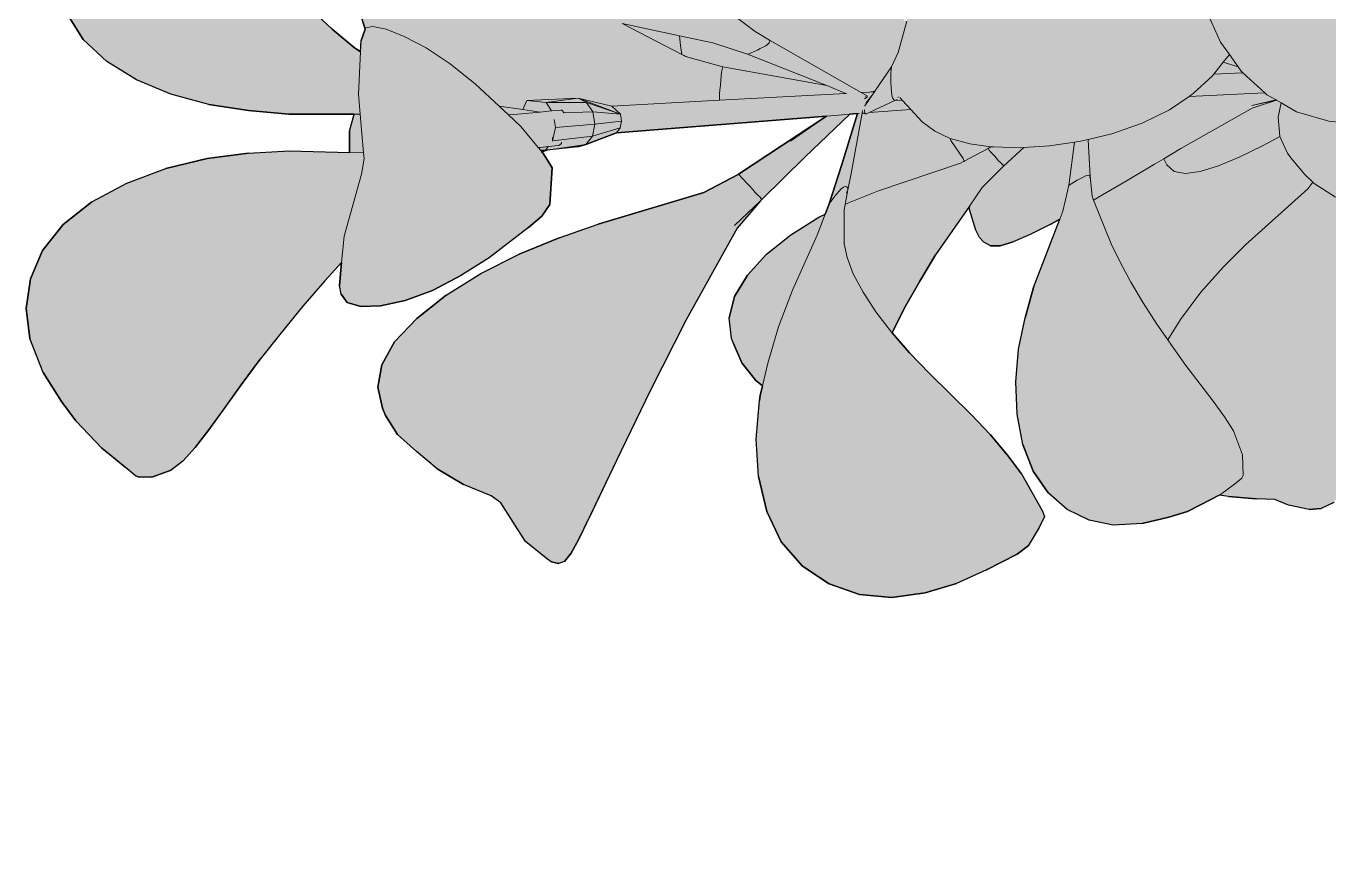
# Model space of a CAD drawing. Header units: millimetres. Extents: x 488786 to 747986, y 25193 to 95000.
# Drawn here: x 583221 to 583399.9, y 80604 to 80719.2 of the extents above; entities that cross this region are included whole.
import ezdxf

# ---------------------------------------------------------------- set-up
doc = ezdxf.new("R2010")
doc.units = ezdxf.units.MM
doc.layers.add('25. 255', color=255, linetype='Continuous')
doc.layers.add('6. FUR1', color=181, linetype='Continuous')
doc.layers.add('7. FUR2', color=241, linetype='Continuous', lineweight=5)

# ---------------------------------------------------------------- blocks, each defined once
blk = doc.blocks.new('YUHIHA_Accessory_Plant_LeafBranch_A_Plan', base_point=(63907.7, -72136.76))
at = {"layer": '25. 255'}
h = blk.add_hatch(color=256, dxfattribs=at)
h.dxf.hatch_style = 1
h.paths.add_polyline_path([(63725.71, -72048.84), (63726.68, -72043.89), (63728.52, -72040.27), (63731.35, -72037.25), (63735.1, -72034.92), (63739.67, -72033.4), (63744.98, -72032.79), (63750.76, -72033.01), (63756.74, -72033.95), (63759.19, -72034.6), (63760.84, -72031.55), (63763.59, -72028.29), (63766.83, -72025.95), (63770.4, -72024.46), (63774.14, -72023.81), (63777.12, -72023.92), (63776.72, -72023.42), (63775.13, -72020.96), (63774.18, -72018.8), (63773.9, -72016.91), (63773.92, -72016.81), (63770.04, -72012.88), (63766.44, -72008.68), (63763.47, -72004.53), (63761.3, -72000.54), (63760.1, -71996.86), (63759.86, -71993.48), (63760.56, -71990.41), (63761.28, -71989.22), (63761.39, -71985.76), (63762.35, -71981.95), (63765.44, -71975.32), (63767.67, -71972.08), (63768.41, -71971.23), (63769.27, -71970.6), (63773.95, -71967.91), (63774.87, -71967.47), (63778.79, -71967.04), (63782.89, -71966.9), (63786.39, -71967.4), (63789.98, -71968.66), (63793.34, -71970.93), (63796.38, -71974.07), (63799.03, -71977.93), (63801.21, -71982.36), (63801.87, -71975.37), (63802.08, -71975.39), (63802.19, -71975.4), (63805.61, -71975.71), (63805.71, -71975.72), (63805.92, -71975.74), (63805.17, -71984.37), (63804.77, -71991.4), (63805.04, -71995.86), (63808.67, -72008.09), (63809.3, -72009.97), (63809.51, -72009.48), (63811.44, -72005.87), (63813.95, -72002.64), (63816.97, -71999.94), (63817.76, -71999.47), (63818.93, -71994.16), (63820.45, -71989.27), (63822.31, -71985.1), (63824.51, -71981.85), (63827.03, -71979.52), (63829.87, -71978.13), (63833.02, -71977.66), (63834.18, -71977.64), (63837.5, -71978.02), (63841.55, -71979.2), (63846.91, -71981.79), (63851.14, -71984.34), (63853.8, -71985.19), (63857.33, -71986.53), (63858.76, -71987.23), (63861, -71989), (63861.58, -71989.85), (63862.71, -71991.67), (63862.82, -71994.03), (63861.95, -71996.87), (63860.19, -72000.16), (63857.59, -72003.87), (63854.21, -72007.94), (63850.39, -72012.06), (63852.45, -72015.22), (63852.98, -72016.38), (63853.39, -72017.64), (63853.37, -72018.16), (63853.59, -72018.31), (63858.07, -72022.38), (63860.48, -72025.19), (63861.5, -72026.2), (63862.52, -72027.59), (63862.79, -72029.24), (63862.57, -72029.85), (63863.98, -72031.46), (63864.29, -72030.93), (63864.08, -72031.58), (63864.19, -72031.71), (63864.26, -72031.51), (63864.24, -72031.77), (63864.28, -72031.8), (63867.02, -72035.69), (63870.98, -72043.66), (63871.37, -72044.87), (63871.47, -72045.39), (63871.42, -72047.69), (63871.16, -72051.22), (63870.45, -72052.57), (63869.07, -72053.72), (63865.6, -72056.5), (63862.96, -72057.88), (63865.53, -72059.61), (63870.12, -72063.38), (63874.31, -72067.59), (63878.06, -72072.19), (63881.34, -72077.13), (63884.13, -72082.37), (63886.16, -72087.29), (63888.32, -72086.45), (63891.72, -72085.55), (63895.22, -72085.17), (63895.54, -72085.18), (63895.89, -72084.81), (63898.24, -72083.06), (63900.63, -72081.95), (63903.07, -72081.53), (63906.36, -72081.99), (63908.11, -72082.5), (63909.15, -72083), (63912.49, -72084.84), (63915.3, -72087.33), (63916.1, -72088), (63918.32, -72078.27), (63922.25, -72058.66), (63923, -72055.37), (63923.72, -72052.63), (63924.45, -72050.48), (63925.27, -72048.92), (63926.21, -72047.98), (63928.1, -72047.54), (63929.74, -72047.76), (63932.4, -72048.93), (63934.04, -72050.06), (63936.54, -72050.7), (63940.18, -72051.81), (63941.38, -72052.24), (63942.63, -72051.9), (63946.13, -72051.01), (63948.77, -72050.78), (63952.53, -72050.67), (63956.47, -72051.3), (63959.56, -72052.65), (63962.21, -72054.73), (63964.29, -72057.49), (63965.68, -72060.85), (63966.28, -72064.73), (63966.16, -72068.96), (63965.41, -72073.33), (63964.1, -72077.63), (63962.32, -72081.69), (63960.3, -72085.51), (63954.82, -72093.93), (63956.19, -72093.52), (63959.26, -72092.71), (63961.72, -72092.21), (63963.59, -72092.06), (63964.9, -72092.32), (63965.68, -72093.03), (63966.13, -72093.77), (63966.4, -72094.84), (63966.68, -72097.84), (63966.59, -72098.26), (63972.52, -72092.69), (63975.41, -72089.65), (63978.29, -72086.39), (63980.6, -72083.48), (63978.84, -72080.28), (63976.76, -72076.93), (63972.37, -72070.23), (63970.36, -72066.95), (63968.66, -72063.75), (63967.31, -72060.82), (63965.61, -72055.3), (63965.44, -72054.42), (63966.48, -72053.11), (63968.5, -72050.98), (63970.2, -72050.17), (63974.89, -72048.91), (63979.17, -72047.99), (63983.66, -72047.62), (63988.26, -72047.94), (63992.54, -72049.31), (63996.3, -72051.61), (63999.35, -72054.75), (64001.51, -72058.62), (64002.58, -72063.13), (64002.68, -72068.05), (64001.91, -72073.15), (64000.37, -72078.21), (64000.11, -72078.86), (63999.53, -72080.09), (64000.28, -72081.02), (64001.66, -72083.79), (64002.22, -72086.64), (64002.34, -72087.36), (64002.03, -72090.18), (64000.73, -72092.9), (63998.37, -72095.41), (63995.18, -72097.65), (63991.36, -72099.58), (63987.13, -72101.12), (63986.16, -72101.36), (63985.42, -72102.49), (63982.5, -72107.54), (63978.94, -72113.92), (63979.99, -72114.06), (63987.26, -72109.6), (63994.26, -72105.13), (63994.46, -72105.01), (63998.39, -72102), (64007.85, -72091.17), (64014.75, -72082.67), (64021.3, -72074.28), (64028.53, -72064.9), (64030.02, -72063.18), (64031.16, -72062.25), (64032.01, -72062.15), (64032.98, -72062.58), (64033.54, -72063.21), (64035.84, -72066.07), (64038.04, -72071.95), (64039.13, -72073.18), (64042.49, -72075.47), (64045.57, -72078.32), (64047.87, -72081.27), (64049.93, -72084.09), (64050.96, -72087), (64051.19, -72088.06), (64051.18, -72091.02), (64050.01, -72093.89), (64047.63, -72096.62), (64043.99, -72099.14), (64039.38, -72101.39), (64034.09, -72103.3), (64028.38, -72104.81), (64022.56, -72105.85), (64016.92, -72106.53), (64001.82, -72107.77), (63996.68, -72109.19), (63996.63, -72109.2), (63983.18, -72114.48), (64011.83, -72118.29), (64016.26, -72117.6), (64017.48, -72117.52), (64021.65, -72117.97), (64022.43, -72117.89), (64022.31, -72117.72), (64021.86, -72116.58), (64021.48, -72115.44), (64022.85, -72110.57), (64024.23, -72109.24), (64026.35, -72108.09), (64032.53, -72105.18), (64036.74, -72103.64), (64041.05, -72102.43), (64045.03, -72101.86), (64048.47, -72101.85), (64051.16, -72102.34), (64052.88, -72103.27), (64053.42, -72104.58), (64053.4, -72105.79), (64052.46, -72108.79), (64055.24, -72106.84), (64058.93, -72104.05), (64062.61, -72101.12), (64066.16, -72098.15), (64069.47, -72095.26), (64075.09, -72090.16), (64077.43, -72088.17), (64079.5, -72086.7), (64081.33, -72085.85), (64084.1, -72085.45), (64085.81, -72085.8), (64086.29, -72086.09), (64087.4, -72087.58), (64089.98, -72090.79), (64092.7, -72095.21), (64094.07, -72098.2), (64095.7, -72102.64), (64096.48, -72107.58), (64096.13, -72111.71), (64094.7, -72115.58), (64092.23, -72119.05), (64088.72, -72121.95), (64084.22, -72124.15), (64079, -72125.65), (64073.34, -72126.48), (64067.51, -72126.64), (64061.78, -72126.16), (64056.26, -72125.29), (64048.24, -72123.34), (64047.63, -72126.21), (64046.51, -72128.36), (64055.28, -72130.25), (64060.56, -72131.89), (64065.73, -72133.83), (64070.51, -72136.31), (64074.72, -72139.24), (64078.17, -72142.55), (64080.69, -72146.17), (64082.09, -72150.01), (64082.42, -72153.99), (64081.74, -72158.01), (64079.87, -72162.56), (64077.43, -72166.35), (64074.24, -72170.04), (64072.2, -72172.12), (64067.52, -72176.04), (64066.39, -72176.62), (64065.8, -72176.88), (64064.08, -72177.78), (64063.12, -72178.25), (64062.59, -72178.17), (64062.21, -72177.55), (64061.86, -72176.06), (64061.02, -72172), (64060.34, -72168.87), (64059.39, -72165.17), (64058.14, -72161.06), (64056.51, -72156.72), (64054.44, -72152.35), (64052.07, -72148.07), (64049.55, -72144.04), (64046.99, -72140.4), (64044.55, -72137.3), (64043.86, -72136.52), (64043.45, -72138.05), (64042.59, -72139.43), (64043.33, -72147.9), (64042.37, -72153.07), (64041.69, -72154.04), (64041.02, -72154.95), (64039.56, -72154.99), (64037.25, -72154.16), (64034.01, -72152.44), (64030.5, -72150.25), (64032.31, -72154.2), (64032.98, -72158.19), (64032.58, -72162.1), (64031.18, -72165.86), (64028.54, -72170.03), (64025.45, -72173.26), (64021.65, -72176.33), (64013.95, -72180.96), (64011.37, -72181.9), (64010.59, -72182.3), (64009.41, -72182.69), (64008.89, -72182.76), (64008.7, -72182.33), (64008.91, -72180.22), (64008.97, -72178.23), (64008.95, -72175.38), (64008.76, -72171.82), (64008.29, -72167.71), (64007.47, -72163.18), (64006.18, -72158.4), (64004.55, -72153.54), (64002.69, -72148.81), (64000.71, -72144.38), (63998.73, -72140.45), (63997.04, -72137.42), (63995.07, -72140.15), (63994.89, -72140.94), (63995.03, -72147.52), (63994.03, -72150.94), (63993.73, -72151.37), (63993.18, -72151.87), (63992.48, -72151.45), (63991.56, -72150.56), (63989.47, -72147.7), (63989.31, -72147.18), (63989.33, -72146.77), (63989.82, -72145.2), (63988.78, -72143.9), (63986.06, -72140.82), (63982.97, -72137.55), (63979.67, -72134.22), (63976.35, -72130.99), (63973.17, -72127.98), (63969.65, -72124.89), (63969.38, -72125.4), (63967.24, -72129.04), (63965.35, -72131.86), (63963.9, -72133.52), (63965.05, -72134.77), (63965.72, -72135.58), (63966.32, -72135.39), (63969.21, -72135.01), (63971.69, -72135.37), (63973.74, -72136.55), (63974.57, -72137.22), (63975.7, -72138.23), (63976.58, -72139.42), (63978.24, -72142.35), (63978.66, -72143.16), (63979.78, -72146.64), (63981.22, -72149.81), (63983.03, -72154.59), (63983.73, -72157.44), (63984.33, -72161.94), (63983.93, -72166.8), (63982.56, -72170.31), (63980.13, -72173.35), (63976.71, -72175.82), (63972.36, -72177.64), (63972.46, -72177.63), (63976.28, -72177.17), (63979.87, -72177.3), (63983.33, -72177.96), (63985.4, -72178.66), (63985.97, -72178.89), (63988.85, -72179.93), (63989.6, -72180.5), (63990.11, -72181.04), (63992.26, -72185.89), (63992.62, -72187.22), (63992.72, -72192.88), (63992.47, -72197.87), (63991.67, -72202.56), (63990.1, -72207.2), (63987.54, -72211.28), (63984.14, -72214.66), (63980.04, -72217.21), (63975.38, -72218.81), (63970.33, -72219.32), (63965.09, -72218.86), (63963.93, -72218.57), (63963.3, -72221.09), (63961.85, -72224.99), (63959.66, -72228.59), (63957.9, -72231.38), (63956.54, -72232.45), (63957.84, -72236), (63958.73, -72240.67), (63958.64, -72245.15), (63957.61, -72249.34), (63955.68, -72253.17), (63952.88, -72256.55), (63949.26, -72259.4), (63948.59, -72259.88), (63945.33, -72261.92), (63941.83, -72263.65), (63937.21, -72265.36), (63936, -72265.74), (63934.7, -72265.86), (63930.83, -72265.95), (63930.8, -72265.95), (63929.76, -72265.99), (63929.18, -72265.95), (63928.51, -72265.65), (63925.14, -72262.69), (63923.84, -72260.56), (63922.75, -72257.7), (63922.08, -72254.04), (63921.74, -72249.76), (63921.68, -72245.01), (63921.69, -72244.41), (63921.64, -72244.45), (63920.76, -72244.97), (63917, -72246.9), (63912.32, -72248.39), (63905.14, -72249.61), (63903.89, -72249.79), (63900.3, -72249.7), (63898.18, -72249.81), (63895.47, -72249.59), (63894.42, -72249.06), (63893.2, -72248.41), (63892.07, -72247.21), (63891.24, -72245.27), (63890.93, -72242.42), (63891.07, -72238.75), (63891.55, -72234.39), (63892.3, -72229.45), (63893.23, -72224.05), (63894.29, -72218.42), (63895.45, -72212.79), (63896.66, -72207.4), (63897.89, -72202.52), (63898.38, -72200.7), (63897.56, -72198.34), (63895.51, -72189.07), (63895.01, -72183.78), (63895.1, -72182.44), (63895.21, -72181.08), (63898.38, -72176.5), (63900.14, -72175.63), (63900.53, -72175.57), (63900.53, -72175.54), (63897.88, -72167.85), (63889.81, -72169.3), (63887.46, -72169.8), (63887.13, -72169.9), (63891.46, -72187.04), (63892.36, -72191.79), (63892.89, -72196.47), (63893.01, -72200.92), (63892.69, -72204.97), (63891.88, -72208.45), (63890.55, -72211.2), (63888.71, -72213.24), (63886.41, -72214.58), (63882.84, -72215.52), (63879.79, -72215.56), (63876.11, -72215.16), (63873.19, -72214.42), (63867.58, -72212.69), (63867.41, -72212.69), (63867.27, -72212.69), (63864.98, -72213.03), (63862.14, -72212.79), (63860.72, -72212.32), (63860.13, -72211.79), (63859.55, -72211.06), (63859.62, -72209.7), (63860.26, -72207.71), (63861.4, -72205.1), (63862.97, -72201.91), (63864.89, -72198.14), (63867.07, -72193.99), (63867.28, -72193.61), (63863.27, -72193.49), (63859.21, -72193.04), (63857.17, -72193.22), (63854.45, -72193.29), (63854.12, -72193.26), (63853.87, -72193.65), (63851.5, -72195.75), (63851.08, -72195.99), (63848.33, -72197.46), (63846.02, -72198), (63844.44, -72200.6), (63842.16, -72202.89), (63839.35, -72204.61), (63837.44, -72205.24), (63843.06, -72209.29), (63844.56, -72210.42), (63845.44, -72211.21), (63845.67, -72211.71), (63845.11, -72212.46), (63844.78, -72212.65), (63841.44, -72214.37), (63839.88, -72214.84), (63834.87, -72215.7), (63833.6, -72216.25), (63833, -72222.09), (63831.95, -72226.14), (63830.3, -72230.11), (63827.93, -72233.54), (63825.01, -72236.28), (63821.7, -72238.21), (63818.18, -72239.21), (63814.6, -72239.14), (63812.02, -72238.4), (63809.41, -72238.87), (63806.29, -72238.68), (63804.02, -72237.95), (63805.73, -72240.16), (63812.43, -72248.34), (63818.77, -72255.81), (63825.12, -72263.21), (63825.95, -72264.36), (63826.06, -72264.96), (63825.29, -72265.73), (63820.81, -72267.34), (63818.81, -72267.67), (63812.58, -72267.89), (63811.57, -72268.13), (63809.97, -72269.01), (63805.49, -72272.72), (63802.38, -72274.47), (63799.9, -72275.27), (63797.43, -72276.12), (63794.16, -72275.99), (63793.76, -72276.78), (63792.27, -72278.19), (63789.42, -72279.54), (63787.02, -72279.97), (63783.04, -72279.99), (63783.47, -72281.89), (63784.25, -72286.17), (63784.75, -72290.17), (63784.89, -72293.77), (63784.62, -72296.92), (63783.91, -72299.59), (63782.7, -72301.76), (63780.95, -72303.39), (63778.81, -72304.8), (63776.78, -72305.68), (63774.33, -72306.27), (63773.51, -72306.44), (63771.32, -72306.44), (63766.92, -72306.62), (63762.95, -72306.45), (63759.35, -72305.74), (63756.9, -72304.96), (63756.14, -72304.58), (63753.26, -72303.03), (63751.05, -72300.7), (63749.53, -72297.69), (63748.74, -72294.09), (63748.73, -72289.98), (63749.53, -72285.46), (63751, -72280.73), (63753.05, -72276), (63755.52, -72271.47), (63758.32, -72267.34), (63761.31, -72263.57), (63769.07, -72254.68), (63770.75, -72251.34), (63770.78, -72251.28), (63768.86, -72248.73), (63768.68, -72247.96), (63769.18, -72247.67), (63770.31, -72247.26), (63772.41, -72246.18), (63774.08, -72240.63), (63773.31, -72240.05), (63773.22, -72239.85), (63772.05, -72241.3), (63769.02, -72245.18), (63767.44, -72249.53), (63765.52, -72254.16), (63763.51, -72258.3), (63761.48, -72261.78), (63759.45, -72264.42), (63757.48, -72266.04), (63755.53, -72266.7), (63753.57, -72266.43), (63752.44, -72266.2), (63750.51, -72265.11), (63750.4, -72265.04), (63750.26, -72265.17), (63746.36, -72267.54), (63742.34, -72269.23), (63738.31, -72270.14), (63734.44, -72270.17), (63730.85, -72269.22), (63727.64, -72267.4), (63724.89, -72264.78), (63722.68, -72261.47), (63721.09, -72257.57), (63719.92, -72253.58), (63719.33, -72250.19), (63718.92, -72245.65), (63718.93, -72244.6), (63719.14, -72243.45), (63720.9, -72240.35), (63721.85, -72240), (63724.62, -72240.39), (63729.75, -72241.76), (63732.06, -72242.48), (63734.25, -72240.99), (63738.38, -72238.41), (63743.03, -72235.7), (63747.97, -72233), (63752.96, -72230.45), (63757.9, -72228.22), (63770.33, -72222.02), (63770.38, -72222.06), (63774.26, -72219), (63780.03, -72213.68), (63786.21, -72207.77), (63778.18, -72209.15), (63776.42, -72212.16), (63774.29, -72215.42), (63772.08, -72218.3), (63769.85, -72220.71), (63767.67, -72222.51), (63765.58, -72223.62), (63763.65, -72223.91), (63761.86, -72223.45), (63761.02, -72223.16), (63759.36, -72222.04), (63756.68, -72219.72), (63755.39, -72218.23), (63754.3, -72216.29), (63753.97, -72215.75), (63750.62, -72216.61), (63745.44, -72217.51), (63740.33, -72217.79), (63735.48, -72217.42), (63731.06, -72216.37), (63727.26, -72214.63), (63724.27, -72212.16), (63722.1, -72209.09), (63720.75, -72205.52), (63720.22, -72201.57), (63720.17, -72201.05), (63720.39, -72196.87), (63721.14, -72193.19), (63721.31, -72192.48), (63723.63, -72185.54), (63724.03, -72184.55), (63726.98, -72180.92), (63727.37, -72181.19), (63727.98, -72181.41), (63730.41, -72184.48), (63732.05, -72186.51), (63734.19, -72189.01), (63736.8, -72191.78), (63739.82, -72194.64), (63743.22, -72197.39), (63746.97, -72199.87), (63750.88, -72202.02), (63754.78, -72203.83), (63755.98, -72204.29), (63757.68, -72203.78), (63766.1, -72201.09), (63770.09, -72199.76), (63773.84, -72198.39), (63771.62, -72197.3), (63768.8, -72195.48), (63766.25, -72193.13), (63765.22, -72191.82), (63763.28, -72192.17), (63759.29, -72192.5), (63755.44, -72192.4), (63751.88, -72191.84), (63748.74, -72190.81), (63746.18, -72189.26), (63744.21, -72187.25), (63742.83, -72184.84), (63742.05, -72182.08), (63741.95, -72181.47), (63741.74, -72178.48), (63742.04, -72175.09), (63743.23, -72170.02), (63744.92, -72165.99), (63745.33, -72165.22), (63745.72, -72164.76), (63746.34, -72164.24), (63748.04, -72163.97), (63749.43, -72164.31), (63749.6, -72164.39), (63749.5, -72163.73), (63749.37, -72161.15), (63749.28, -72161.02), (63748.63, -72159.32), (63748.26, -72156.98), (63748.45, -72155.96), (63749.32, -72154.54), (63749.48, -72154.59), (63749.59, -72154.63), (63749.93, -72155.76), (63751.44, -72161), (63751.46, -72161.04), (63752.43, -72161.83), (63754.96, -72163.32), (63758.06, -72164.6), (63761.7, -72165.54), (63765.7, -72166.16), (63766.37, -72166.21), (63766.71, -72165.76), (63769.61, -72162.7), (63772.16, -72160.44), (63775.08, -72158.31), (63774.35, -72157.25), (63773.39, -72154.63), (63773, -72151.73), (63773.22, -72148.63), (63774.07, -72145.42), (63775.25, -72142.31), (63777.24, -72138.72), (63774.65, -72133.86), (63772.39, -72128.37), (63770.7, -72122.74), (63770.62, -72122.68), (63769.86, -72122.06), (63767.77, -72119.42), (63766.59, -72116.09), (63766.28, -72112.19), (63766.82, -72107.85), (63768.19, -72103.18), (63769.45, -72100.36), (63769.58, -72099.11), (63770.75, -72093.29), (63772.48, -72087.61), (63774.76, -72082.13), (63777.58, -72076.9), (63780.89, -72071.97), (63781.99, -72070.64), (63780.39, -72070.27), (63778.27, -72071.01), (63773.97, -72072.46), (63769.66, -72073.82), (63765.48, -72075.02), (63761.58, -72076), (63758.11, -72076.68), (63755.21, -72077), (63752.87, -72076.91), (63751.09, -72076.37), (63749.84, -72075.35), (63749.36, -72074.54), (63748.65, -72073.13), (63748.23, -72071.07), (63746.23, -72071.83), (63742.68, -72072.93), (63739.55, -72073.55), (63736.86, -72073.6), (63734.62, -72072.98), (63732.53, -72071.86), (63729.79, -72068.96), (63729.38, -72068.3), (63728.47, -72065.06), (63727.35, -72061.75), (63726.07, -72056.71), (63725.77, -72053.56)])
at = {"layer": '6. FUR1'}
for p, q in [((63926.21, -72047.98), (63928.1, -72047.54)), ((63929.74, -72047.76), (63928.1, -72047.54)), ((63929.74, -72047.76), (63932.4, -72048.93)), ((63974.89, -72048.91), (63979.17, -72047.99)), ((63983.66, -72047.62), (63979.17, -72047.99)), ((63988.26, -72047.94), (63983.66, -72047.62)), ((63992.54, -72049.31), (63988.26, -72047.94)), ((63932.4, -72048.93), (63934.04, -72050.06)), ((63934.04, -72050.06), (63936.54, -72050.7)), ((63970.2, -72050.17), (63968.5, -72050.98)), ((63974.89, -72048.91), (63970.2, -72050.17)), ((63996.3, -72051.61), (63992.54, -72049.31)), ((63940.18, -72051.81), (63936.54, -72050.7)), ((63940.18, -72051.81), (63941.38, -72052.24)), ((63942.63, -72051.9), (63941.38, -72052.24)), ((63946.13, -72051.01), (63942.63, -72051.9)), ((63948.77, -72050.78), (63946.13, -72051.01)), ((63952.53, -72050.67), (63948.77, -72050.78)), ((63952.53, -72050.67), (63956.47, -72051.3)), ((63956.47, -72051.3), (63959.56, -72052.65)), ((63966.48, -72053.11), (63968.5, -72050.98)), ((63999.35, -72054.75), (63996.3, -72051.61)), ((63959.56, -72052.65), (63962.21, -72054.73)), ((63965.44, -72054.42), (63966.48, -72053.11)), ((63962.21, -72054.73), (63964.29, -72057.49)), ((63965.61, -72055.3), (63965.44, -72054.42)), ((63967.31, -72060.82), (63965.61, -72055.3)), ((64001.51, -72058.62), (63999.35, -72054.75)), ((63965.68, -72060.85), (63964.29, -72057.49)), ((64002.58, -72063.13), (64001.51, -72058.62)), ((63966.28, -72064.73), (63965.68, -72060.85)), ((63967.31, -72060.82), (63968.66, -72063.75)), ((64031.16, -72062.25), (64030.02, -72063.18)), ((64031.16, -72062.25), (64032.01, -72062.15)), ((64032.98, -72062.58), (64032.01, -72062.15)), ((64032.98, -72062.58), (64033.54, -72063.21)), ((63968.66, -72063.75), (63970.36, -72066.95)), ((64002.68, -72068.05), (64002.58, -72063.13)), ((64030.02, -72063.18), (64028.53, -72064.9)), ((64033.54, -72063.21), (64035.84, -72066.07)), ((63966.28, -72064.73), (63966.16, -72068.96)), ((64028.53, -72064.9), (64026.6, -72067.37)), ((64035.84, -72066.07), (64038.04, -72071.95)), ((63972.37, -72070.23), (63970.36, -72066.95)), ((64002.68, -72068.05), (64001.91, -72073.15)), ((64021.3, -72074.28), (64026.6, -72067.37)), ((63966.16, -72068.96), (63965.41, -72073.33)), ((63972.37, -72070.23), (63974.55, -72073.57)), ((63965.41, -72073.33), (63964.1, -72077.63)), ((63974.55, -72073.57), (63976.76, -72076.93)), ((64001.91, -72073.15), (64000.37, -72078.21)), ((64038.04, -72071.95), (64039.13, -72073.18)), ((64039.13, -72073.18), (64042.49, -72075.47)), ((63976.76, -72076.93), (63978.84, -72080.28)), ((64045.57, -72078.32), (64042.49, -72075.47)), ((63964.1, -72077.63), (63962.32, -72081.69)), ((63999.53, -72080.09), (64000.11, -72078.86)), ((64000.11, -72078.86), (64000.37, -72078.21)), ((64045.57, -72078.32), (64047.87, -72081.27)), ((63978.84, -72080.28), (63980.6, -72083.48)), ((64000.28, -72081.02), (63999.53, -72080.09)), ((63960.3, -72085.51), (63962.32, -72081.69)), ((64001.66, -72083.79), (64000.28, -72081.02)), ((64047.87, -72081.27), (64049.93, -72084.09)), ((63980.6, -72083.48), (63978.29, -72086.39)), ((64002.22, -72086.64), (64001.66, -72083.79)), ((64050.96, -72087), (64049.93, -72084.09)), ((63960.3, -72085.51), (63954.82, -72093.93)), ((64079.5, -72086.7), (64081.33, -72085.85)), ((64084.1, -72085.45), (64081.33, -72085.85)), ((64084.1, -72085.45), (64085.81, -72085.8)), ((64086.29, -72086.09), (64085.81, -72085.8)), ((64086.29, -72086.09), (64087.4, -72087.58)), ((63978.29, -72086.39), (63975.41, -72089.65)), ((64002.34, -72087.36), (64002.03, -72090.18)), ((64002.22, -72086.64), (64002.34, -72087.36)), ((64051.19, -72088.06), (64050.96, -72087)), ((64077.43, -72088.17), (64079.5, -72086.7)), ((64088.91, -72089.46), (64087.4, -72087.58)), ((63975.41, -72089.65), (63972.52, -72092.69)), ((64051.18, -72091.02), (64051.19, -72088.06)), ((64077.43, -72088.17), (64075.09, -72090.16)), ((64089.98, -72090.79), (64088.91, -72089.46)), ((63998.39, -72102), (64007.85, -72091.17)), ((64000.73, -72092.9), (64002.03, -72090.18)), ((64050.01, -72093.89), (64051.18, -72091.02)), ((64075.09, -72090.16), (64072.44, -72092.56)), ((64092.7, -72095.21), (64089.98, -72090.79)), ((63956.19, -72093.52), (63959.26, -72092.71)), ((63959.26, -72092.71), (63961.72, -72092.21)), ((63963.59, -72092.06), (63961.72, -72092.21)), ((63964.9, -72092.32), (63963.59, -72092.06)), ((63964.9, -72092.32), (63965.68, -72093.03)), ((63966.13, -72093.77), (63965.68, -72093.03)), ((63966.59, -72098.26), (63972.52, -72092.69)), ((63998.37, -72095.41), (64000.73, -72092.9)), ((64072.44, -72092.56), (64069.47, -72095.26)), ((63956.19, -72093.52), (63954.82, -72093.93)), ((63966.13, -72093.77), (63966.4, -72094.84)), ((63966.4, -72094.84), (63966.68, -72097.84)), ((64047.63, -72096.62), (64050.01, -72093.89)), ((63998.37, -72095.41), (63995.18, -72097.65)), ((64043.99, -72099.14), (64047.63, -72096.62)), ((64069.47, -72095.26), (64066.16, -72098.15)), ((64094.07, -72098.2), (64092.7, -72095.21)), ((63966.68, -72097.84), (63966.59, -72098.26)), ((63995.18, -72097.65), (63991.36, -72099.58)), ((64062.61, -72101.12), (64066.16, -72098.15)), ((64095.7, -72102.64), (64094.07, -72098.2)), ((63991.36, -72099.58), (63987.13, -72101.12)), ((64039.38, -72101.39), (64043.99, -72099.14)), ((63985.42, -72102.49), (63986.16, -72101.36)), ((63987.13, -72101.12), (63986.16, -72101.36)), ((63994.46, -72105.01), (63998.39, -72102)), ((64039.38, -72101.39), (64034.09, -72103.3)), ((64045.03, -72101.86), (64041.05, -72102.43)), ((64048.47, -72101.85), (64045.03, -72101.86)), ((64051.16, -72102.34), (64048.47, -72101.85)), ((64058.93, -72104.05), (64062.61, -72101.12)), ((63982.5, -72107.54), (63985.42, -72102.49)), ((64034.09, -72103.3), (64028.38, -72104.81)), ((64032.53, -72105.18), (64036.74, -72103.64)), ((64041.05, -72102.43), (64036.74, -72103.64)), ((64052.88, -72103.27), (64051.16, -72102.34)), ((64053.42, -72104.58), (64052.88, -72103.27)), ((64095.7, -72102.64), (64096.48, -72107.58)), ((63987.26, -72109.6), (63994.26, -72105.13)), ((63994.26, -72105.13), (63994.46, -72105.01)), ((64022.56, -72105.85), (64028.38, -72104.81)), ((64026.35, -72108.09), (64032.53, -72105.18)), ((64052.93, -72107.33), (64053.4, -72105.79)), ((64053.42, -72104.58), (64053.4, -72105.79)), ((64055.24, -72106.84), (64058.93, -72104.05)), ((63978.94, -72113.92), (63982.5, -72107.54)), ((64001.82, -72107.77), (64016.92, -72106.53)), ((64022.56, -72105.85), (64016.92, -72106.53)), ((64055.24, -72106.84), (64052.46, -72108.79)), ((64052.46, -72108.79), (64052.93, -72107.33)), ((64096.13, -72111.71), (64096.48, -72107.58)), ((63983.18, -72114.48), (63996.63, -72109.2)), ((63996.68, -72109.19), (63996.63, -72109.2)), ((63996.68, -72109.19), (64001.82, -72107.77)), ((64024.23, -72109.24), (64022.85, -72110.57)), ((64026.35, -72108.09), (64024.23, -72109.24)), ((63979.99, -72114.06), (63987.26, -72109.6)), ((64022.85, -72110.57), (64021.48, -72115.44)), ((64094.7, -72115.58), (64096.13, -72111.71)), ((63979.99, -72114.06), (63978.94, -72113.92)), ((64011.83, -72118.29), (63983.18, -72114.48)), ((64021.48, -72115.44), (64021.86, -72116.58)), ((64092.23, -72119.05), (64094.7, -72115.58)), ((64016.26, -72117.6), (64011.83, -72118.29)), ((64017.48, -72117.52), (64016.26, -72117.6)), ((64017.48, -72117.52), (64021.65, -72117.97)), ((64022.43, -72117.89), (64021.65, -72117.97)), ((64021.86, -72116.58), (64022.31, -72117.72)), ((64022.43, -72117.89), (64022.31, -72117.72)), ((64088.72, -72121.95), (64092.23, -72119.05)), ((64047.63, -72126.21), (64048.24, -72123.34)), ((64056.26, -72125.29), (64048.24, -72123.34)), ((64084.22, -72124.15), (64088.72, -72121.95)), ((64061.78, -72126.16), (64056.26, -72125.29)), ((64084.22, -72124.15), (64079, -72125.65)), ((64047.63, -72126.21), (64046.51, -72128.36)), ((64061.78, -72126.16), (64067.51, -72126.64)), ((64067.51, -72126.64), (64073.34, -72126.48)), ((64079, -72125.65), (64073.34, -72126.48)), ((64055.28, -72130.25), (64046.51, -72128.36)), ((64060.56, -72131.89), (64055.28, -72130.25)), ((64065.73, -72133.83), (64060.56, -72131.89)), ((64065.73, -72133.83), (64070.51, -72136.31)), ((64043.86, -72136.52), (64043.45, -72138.05)), ((64043.86, -72136.52), (64044.55, -72137.3)), ((64044.55, -72137.3), (64046.99, -72140.4)), ((64070.51, -72136.31), (64074.72, -72139.24)), ((64042.59, -72139.43), (64043.45, -72138.05)), ((64043.33, -72147.9), (64042.59, -72139.43)), ((64074.72, -72139.24), (64078.17, -72142.55)), ((64046.99, -72140.4), (64049.55, -72144.04)), ((64080.69, -72146.17), (64078.17, -72142.55)), ((64082.09, -72150.01), (64080.69, -72146.17))]:
    blk.add_line(p, q, dxfattribs=at)
for points in [[(63926.21, -72047.98), (63928.1, -72047.54), (63929.74, -72047.76), (63932.4, -72048.93), (63934.04, -72050.06), (63936.54, -72050.7), (63940.18, -72051.81), (63941.38, -72052.24), (63942.63, -72051.9), (63946.13, -72051.01), (63948.77, -72050.78), (63952.53, -72050.67), (63956.47, -72051.3), (63959.56, -72052.65), (63962.21, -72054.73), (63964.29, -72057.49), (63965.68, -72060.85), (63966.28, -72064.73), (63966.16, -72068.96), (63965.41, -72073.33), (63964.1, -72077.63), (63962.32, -72081.69), (63960.3, -72085.51), (63954.82, -72093.93), (63956.19, -72093.52), (63959.26, -72092.71), (63961.72, -72092.21), (63963.59, -72092.06), (63964.9, -72092.32), (63965.68, -72093.03), (63966.13, -72093.77), (63966.4, -72094.84), (63966.68, -72097.84), (63966.59, -72098.26), (63972.52, -72092.69), (63975.41, -72089.65), (63978.29, -72086.39), (63980.6, -72083.48), (63978.84, -72080.28), (63976.76, -72076.93), (63972.37, -72070.23), (63970.36, -72066.95), (63968.66, -72063.75), (63967.31, -72060.82), (63965.61, -72055.3), (63965.44, -72054.42), (63966.48, -72053.11), (63968.5, -72050.98), (63970.2, -72050.17), (63974.89, -72048.91), (63979.17, -72047.99), (63983.66, -72047.62), (63988.26, -72047.94), (63992.54, -72049.31), (63996.3, -72051.61), (63999.35, -72054.75), (64001.51, -72058.62), (64002.58, -72063.13), (64002.68, -72068.05), (64001.91, -72073.15), (64000.37, -72078.21), (64000.11, -72078.86), (63999.53, -72080.09), (64000.28, -72081.02), (64001.66, -72083.79), (64002.22, -72086.64), (64002.34, -72087.36), (64002.03, -72090.18), (64000.73, -72092.9), (63998.37, -72095.41), (63995.18, -72097.65), (63991.36, -72099.58), (63987.13, -72101.12), (63986.16, -72101.36), (63985.42, -72102.49), (63982.5, -72107.54), (63978.94, -72113.92), (63979.99, -72114.06), (63987.26, -72109.6), (63994.26, -72105.13), (63994.46, -72105.01), (63998.39, -72102), (64007.85, -72091.17), (64014.75, -72082.67), (64021.3, -72074.28), (64028.53, -72064.9), (64030.02, -72063.18), (64031.16, -72062.25), (64032.01, -72062.15), (64032.98, -72062.58), (64033.54, -72063.21), (64035.84, -72066.07), (64038.04, -72071.95), (64039.13, -72073.18), (64042.49, -72075.47), (64045.57, -72078.32), (64047.87, -72081.27), (64049.93, -72084.09), (64050.96, -72087), (64051.19, -72088.06), (64051.18, -72091.02), (64050.01, -72093.89), (64047.63, -72096.62), (64043.99, -72099.14), (64039.38, -72101.39), (64034.09, -72103.3), (64028.38, -72104.81), (64022.56, -72105.85), (64016.92, -72106.53), (64001.82, -72107.77), (63996.68, -72109.19), (63996.63, -72109.2), (63983.18, -72114.48), (64011.83, -72118.29), (64016.26, -72117.6), (64017.48, -72117.52), (64021.65, -72117.97), (64022.43, -72117.89), (64022.31, -72117.72), (64021.86, -72116.58), (64021.48, -72115.44), (64022.85, -72110.57), (64024.23, -72109.24), (64026.35, -72108.09), (64032.53, -72105.18), (64036.74, -72103.64), (64041.05, -72102.43), (64045.03, -72101.86), (64048.47, -72101.85), (64051.16, -72102.34), (64052.88, -72103.27), (64053.42, -72104.58), (64053.4, -72105.79), (64052.46, -72108.79), (64055.24, -72106.84), (64058.93, -72104.05), (64062.61, -72101.12), (64066.16, -72098.15), (64069.47, -72095.26), (64075.09, -72090.16), (64077.43, -72088.17), (64079.5, -72086.7), (64081.33, -72085.85), (64084.1, -72085.45), (64085.81, -72085.8), (64086.29, -72086.09), (64087.4, -72087.58), (64089.98, -72090.79), (64092.7, -72095.21), (64094.07, -72098.2), (64095.7, -72102.64), (64096.48, -72107.58), (64096.13, -72111.71), (64094.7, -72115.58), (64092.23, -72119.05), (64088.72, -72121.95), (64084.22, -72124.15), (64079, -72125.65), (64073.34, -72126.48), (64067.51, -72126.64), (64061.78, -72126.16), (64056.26, -72125.29), (64048.24, -72123.34), (64047.63, -72126.21), (64046.51, -72128.36), (64055.28, -72130.25), (64060.56, -72131.89), (64065.73, -72133.83), (64070.51, -72136.31), (64074.72, -72139.24), (64078.17, -72142.55), (64080.69, -72146.17), (64082.09, -72150.01)], [(64049.55, -72144.04), (64046.99, -72140.4), (64044.55, -72137.3), (64043.86, -72136.52), (64043.45, -72138.05), (64042.59, -72139.43), (64043.33, -72147.9)]]:
    blk.add_lwpolyline(points, dxfattribs=at)
at = {"layer": '7. FUR2'}
for p, q in [((63937.85, -72053.9), (63937.61, -72054.23)), ((63939.04, -72053.32), (63937.85, -72053.9)), ((63939.04, -72053.32), (63941.18, -72052.3)), ((63941.38, -72052.24), (63941.18, -72052.3)), ((63937.08, -72057.01), (63937.61, -72054.23)), ((63937.62, -72060.47), (63937.08, -72057.01)), ((63938.41, -72062.63), (63937.62, -72060.47)), ((63938.41, -72062.63), (63939.49, -72065.06)), ((63939.49, -72065.06), (63940.75, -72067.74)), ((63942.12, -72070.65), (63940.75, -72067.74)), ((63943.49, -72073.77), (63942.12, -72070.65)), ((63943.82, -72074.59), (63941.53, -72076.99)), ((63943.49, -72073.77), (63943.82, -72074.59)), ((63943.82, -72074.59), (63944.81, -72077.01)), ((64018.13, -72078.37), (64021.3, -72074.28)), ((63941.53, -72076.99), (63938.02, -72080.06)), ((63944.81, -72077.01), (63946.04, -72080.26)), ((64014.75, -72082.67), (64018.13, -72078.37)), ((63938.02, -72080.06), (63934.3, -72082.78)), ((63946.04, -72080.26), (63947.11, -72083.42)), ((63998.17, -72083), (63999.53, -72080.09)), ((63934.3, -72082.78), (63930.62, -72085.12)), ((63947.11, -72083.42), (63947.97, -72086.4)), ((63980.6, -72083.48), (63980.66, -72083.59)), ((63980.66, -72083.59), (63982.17, -72086.78)), ((63995.68, -72087.59), (63998.17, -72083)), ((64014.75, -72082.67), (64011.26, -72087.01)), ((63930.62, -72085.12), (63920.67, -72090.84)), ((63947.97, -72086.4), (63948.65, -72089.12)), ((63983.34, -72089.78), (63982.17, -72086.78)), ((63992.76, -72092.07), (63995.68, -72087.59)), ((64011.26, -72087.01), (64007.85, -72091.17)), ((63919.66, -72091.37), (63917.18, -72088.91)), ((63949.74, -72095.51), (63948.65, -72089.12)), ((63919.66, -72091.37), (63919.8, -72091.59)), ((63919.8, -72091.59), (63920.67, -72090.84)), ((63984.12, -72092.51), (63983.34, -72089.78)), ((63919.8, -72091.59), (63920.66, -72092.87)), ((63922.07, -72095.49), (63920.66, -72092.87)), ((63984.12, -72092.51), (63984.46, -72094.9)), ((63987.86, -72098.76), (63992.76, -72092.07)), ((63952.98, -72097.45), (63954.19, -72094.9)), ((63954.82, -72093.93), (63954.19, -72094.9)), ((63984.46, -72094.9), (63984.48, -72096.81)), ((63922.07, -72095.49), (63922.34, -72096.22)), ((63922.9, -72098.69), (63922.34, -72096.22)), ((63928.94, -72097.08), (63932.01, -72096.5)), ((63932.01, -72096.5), (63934.6, -72096.26)), ((63934.6, -72096.26), (63936.64, -72096.41)), ((63938.1, -72097.02), (63936.64, -72096.41)), ((63948.76, -72095.82), (63944.67, -72097.16)), ((63949.74, -72095.51), (63948.76, -72095.82)), ((63949.53, -72098.79), (63949.83, -72096.06)), ((63949.83, -72096.06), (63949.74, -72095.51)), ((63984.48, -72096.81), (63983.51, -72101.37)), ((63984.48, -72096.81), (63984.48, -72096.94)), ((63915.91, -72099.34), (63912.99, -72098.36)), ((63922.9, -72098.69), (63925.43, -72097.94)), ((63928.94, -72097.08), (63925.43, -72097.94)), ((63938.9, -72098.14), (63938.1, -72097.02)), ((63939.14, -72099.02), (63938.9, -72098.14)), ((63940.53, -72098.55), (63939.14, -72099.02)), ((63944.67, -72097.16), (63940.53, -72098.55)), ((63949.53, -72098.79), (63949.61, -72098.64)), ((63949.61, -72098.64), (63949.64, -72098.61)), ((63950.62, -72103.83), (63952.64, -72098.16)), ((63951.37, -72098.64), (63950.97, -72098.76)), ((63951.78, -72098.5), (63951.37, -72098.64)), ((63952.16, -72098.37), (63951.78, -72098.5)), ((63952.45, -72098.26), (63952.16, -72098.37)), ((63952.64, -72098.16), (63952.45, -72098.26)), ((63952.71, -72098.05), (63952.64, -72098.16)), ((63952.71, -72098.05), (63952.98, -72097.45)), ((63964.31, -72100.41), (63966.59, -72098.26)), ((63919.98, -72101.52), (63915.91, -72099.34)), ((63922.9, -72098.69), (63922.57, -72101.3)), ((63925.82, -72103.27), (63936.54, -72099.89)), ((63939.14, -72099.02), (63936.54, -72099.89)), ((63948.75, -72103.74), (63949.53, -72098.79)), ((63949.57, -72098.91), (63949.53, -72098.79)), ((63949.71, -72098.99), (63949.57, -72098.91)), ((63949.93, -72099.01), (63949.71, -72098.99)), ((63950.23, -72098.96), (63949.93, -72099.01)), ((63950.58, -72098.86), (63950.23, -72098.96)), ((63950.97, -72098.76), (63950.58, -72098.86)), ((63960.87, -72102.64), (63964.31, -72100.41)), ((63987.86, -72098.76), (63986.16, -72101.36)), ((63921.77, -72103.14), (63919.98, -72101.52)), ((63922.57, -72101.3), (63921.77, -72103.14)), ((63978.35, -72102.97), (63982.71, -72102.21)), ((63982.43, -72103.95), (63983.21, -72102.09)), ((63983.21, -72102.09), (63982.71, -72102.21)), ((63983.21, -72102.09), (63983.51, -72101.37)), ((63922.32, -72103.64), (63921.77, -72103.14)), ((63922.32, -72103.64), (63925.82, -72103.27)), ((63922.32, -72103.64), (63925.78, -72103.64)), ((63922.37, -72103.68), (63922.32, -72103.64)), ((63925.78, -72103.64), (63922.37, -72103.68)), ((63923.44, -72104.65), (63922.37, -72103.68)), ((63945.37, -72103.89), (63941.02, -72104.42)), ((63948.74, -72103.8), (63945.37, -72103.89)), ((63948.74, -72103.8), (63948.75, -72103.74)), ((63949.8, -72103.78), (63948.74, -72103.8)), ((63950.62, -72103.83), (63949.8, -72103.78)), ((63954.11, -72104.04), (63950.62, -72103.83)), ((63957.58, -72104.56), (63954.11, -72104.04)), ((63957.58, -72104.56), (63960.87, -72102.64)), ((63960.85, -72102.69), (63960.87, -72102.64)), ((63960.9, -72102.83), (63960.85, -72102.69)), ((63961.02, -72103.03), (63960.9, -72102.83)), ((63961.19, -72103.27), (63961.02, -72103.03)), ((63961.38, -72103.57), (63961.19, -72103.27)), ((63961.56, -72103.91), (63961.38, -72103.57)), ((63961.76, -72104.28), (63961.56, -72103.91)), ((63966.53, -72104.28), (63978.35, -72102.97)), ((63981.53, -72106.05), (63982.43, -72103.95)), ((63982.39, -72104.2), (63982.43, -72103.95)), ((63982.43, -72103.95), (63982.61, -72103.66)), ((63982.61, -72103.66), (63982.72, -72103.54)), ((63983.64, -72104.04), (63983.28, -72104.29)), ((63984.01, -72103.75), (63983.64, -72104.04)), ((63984.4, -72103.43), (63984.01, -72103.75)), ((63984.8, -72103.09), (63984.4, -72103.43)), ((63985.16, -72102.77), (63984.8, -72103.09)), ((63985.42, -72102.49), (63985.16, -72102.77)), ((63994.46, -72105.01), (63998.64, -72102.44)), ((63923.65, -72104.95), (63923.44, -72104.65)), ((63933.94, -72106.67), (63923.65, -72104.95)), ((63926.02, -72108.29), (63923.65, -72104.95)), ((63936.93, -72105.42), (63933.94, -72106.67)), ((63941.02, -72104.42), (63936.93, -72105.42)), ((63958.09, -72104.64), (63957.58, -72104.56)), ((63961.66, -72105.52), (63958.09, -72104.64)), ((63961.66, -72105.52), (63961.98, -72105.63)), ((63961.76, -72104.28), (63962.18, -72104.95)), ((63961.98, -72105.63), (63962.42, -72105.46)), ((63961.98, -72105.63), (63964.73, -72106.62)), ((63962.31, -72105.22), (63962.18, -72104.95)), ((63962.39, -72105.4), (63962.31, -72105.22)), ((63962.42, -72105.46), (63962.39, -72105.4)), ((63962.42, -72105.46), (63965.97, -72104.44)), ((63965.97, -72104.44), (63965.96, -72104.38)), ((63965.97, -72104.44), (63966.53, -72104.28)), ((63966.04, -72104.84), (63965.97, -72104.44)), ((63966.04, -72104.84), (63967.16, -72107.62)), ((63982.49, -72104.38), (63982.39, -72104.2)), ((63982.68, -72104.47), (63982.49, -72104.38)), ((63982.95, -72104.44), (63982.68, -72104.47)), ((63983.28, -72104.29), (63982.95, -72104.44)), ((63994.29, -72105.27), (63994.26, -72105.13)), ((63994.42, -72105.52), (63994.29, -72105.27)), ((63994.65, -72105.85), (63994.42, -72105.52)), ((63933.31, -72106.94), (63930.26, -72108.7)), ((63933.94, -72106.67), (63933.31, -72106.94)), ((63964.73, -72106.62), (63967.22, -72107.91)), ((63967.22, -72107.91), (63967.16, -72107.62)), ((63978.31, -72113.84), (63981.53, -72106.05)), ((63994.93, -72106.28), (63994.65, -72105.85)), ((63995.21, -72106.79), (63994.93, -72106.28)), ((63995.5, -72107.34), (63995.21, -72106.79)), ((63995.84, -72107.86), (63995.5, -72107.34)), ((63929.98, -72108.93), (63926.02, -72108.29)), ((63926.2, -72108.55), (63926.02, -72108.29)), ((63926.49, -72109.22), (63926.2, -72108.55)), ((63928.38, -72110.27), (63926.49, -72109.22)), ((63927.32, -72111.13), (63926.49, -72109.22)), ((63928.38, -72110.27), (63929.98, -72108.93)), ((63929.98, -72108.93), (63930.26, -72108.7)), ((63969.04, -72109.32), (63967.22, -72107.91)), ((63970.49, -72110.93), (63969.04, -72109.32)), ((63996.15, -72108.35), (63995.84, -72107.86)), ((63996.38, -72108.76), (63996.15, -72108.35)), ((63996.53, -72109.06), (63996.38, -72108.76)), ((63996.63, -72109.2), (63996.53, -72109.06)), ((64051.37, -72112.26), (64052.46, -72108.79)), ((63927.32, -72111.13), (63928.38, -72110.27)), ((63928.15, -72113.05), (63927.32, -72111.13)), ((63970.49, -72110.93), (63971.67, -72112.95)), ((63977.34, -72113.71), (63971.67, -72112.95)), ((63971.67, -72112.95), (63972.51, -72114.4)), ((63983.18, -72114.48), (63988.7, -72112.15)), ((64047.25, -72120.08), (64051.37, -72112.26)), ((63929.19, -72117.97), (63928.15, -72113.05)), ((63973.44, -72114.61), (63972.51, -72114.4)), ((63972.51, -72114.4), (63972.79, -72114.88)), ((63973.19, -72114.72), (63973.26, -72114.65)), ((63973.32, -72114.64), (63973.26, -72114.65)), ((63977.34, -72113.71), (63973.44, -72114.61)), ((63973.44, -72114.61), (63973.65, -72114.73)), ((63973.65, -72114.73), (63973.76, -72115)), ((63976.42, -72115.98), (63977.73, -72114.75)), ((63977.73, -72113.61), (63977.34, -72113.71)), ((63977.95, -72113.66), (63977.73, -72113.61)), ((63977.73, -72114.75), (63977.75, -72114.72)), ((63977.88, -72114.22), (63977.94, -72113.79)), ((63977.94, -72113.79), (63977.95, -72113.66)), ((63978.31, -72113.84), (63977.94, -72113.79)), ((63978.17, -72114.19), (63978.31, -72113.84)), ((63978.94, -72113.92), (63978.7, -72113.89)), ((63983.18, -72114.48), (63979.99, -72114.06)), ((63972.99, -72114.98), (63973.03, -72114.91)), ((63973.01, -72119.2), (63975.94, -72116.44)), ((63973.65, -72116.51), (63973.54, -72117.14)), ((63973.73, -72115.92), (63973.65, -72116.51)), ((63973.78, -72115.41), (63973.73, -72115.92)), ((63973.76, -72115), (63973.78, -72115.41)), ((63975.94, -72116.44), (63976.02, -72116.36)), ((63975.94, -72116.44), (63976.69, -72116.46)), ((63976.02, -72116.36), (63976.42, -72115.98)), ((63976.69, -72116.46), (63976.02, -72116.36)), ((63977.51, -72115.06), (63976.42, -72115.98)), ((63977.81, -72116.64), (63976.69, -72116.46)), ((63977.18, -72115.84), (63977.13, -72116.04)), ((63977.13, -72116.04), (63977.81, -72116.64)), ((63977.58, -72115.72), (63977.18, -72115.84)), ((63977.34, -72115.97), (63977.37, -72115.96)), ((63973.42, -72117.78), (63973.3, -72118.37)), ((63973.54, -72117.14), (63973.42, -72117.78)), ((63977.81, -72116.64), (63988.64, -72126.33)), ((63979.9, -72116.97), (63979.81, -72116.91)), ((63997.06, -72119.69), (63979.9, -72116.97)), ((63979.9, -72116.97), (63982.26, -72118.56)), ((64011.83, -72118.29), (64011.2, -72118.83)), ((64016.26, -72117.6), (64015.16, -72118.53)), ((64021.65, -72117.97), (64016.26, -72117.6)), ((64019.93, -72118.26), (64019.52, -72118.43)), ((64019.93, -72118.26), (64021.37, -72118.41)), ((64021.86, -72118), (64021.37, -72118.41)), ((64021.86, -72118), (64021.65, -72117.97)), ((64022.01, -72118.04), (64021.86, -72118)), ((64022.01, -72118.04), (64022.47, -72118.02)), ((64022.52, -72118.2), (64022.01, -72118.04)), ((64022.47, -72118.02), (64022.43, -72117.89)), ((64022.75, -72118.56), (64022.47, -72118.02)), ((63973.01, -72119.2), (63971.71, -72120.94)), ((63973.16, -72118.85), (63973.01, -72119.2)), ((63973.3, -72118.37), (63973.16, -72118.85)), ((63982.26, -72118.56), (63995.67, -72124.08)), ((63991.97, -72125.09), (63982.26, -72118.56)), ((63996.9, -72120.5), (63997.01, -72120)), ((63997.01, -72120), (63997.06, -72119.69)), ((64011.67, -72122), (63997.06, -72119.69)), ((64010.76, -72120.7), (64010.81, -72119.71)), ((64010.81, -72119.71), (64011.2, -72118.83)), ((64010.81, -72119.71), (64014.48, -72120.06)), ((64011.2, -72118.83), (64015.16, -72118.53)), ((64014.48, -72120.06), (64014.41, -72121.78)), ((64014.48, -72120.06), (64015.16, -72118.53)), ((64014.48, -72120.06), (64019.87, -72120.78)), ((64015.16, -72118.53), (64020.63, -72119.05)), ((64019.52, -72118.43), (64019.46, -72118.62)), ((64019.87, -72120.78), (64020.63, -72119.05)), ((64020.63, -72119.05), (64020.53, -72119.49)), ((64020.67, -72119.01), (64020.63, -72119.05)), ((64020.63, -72119.05), (64020.65, -72119.08)), ((64021.37, -72118.41), (64022.46, -72118.53)), ((64022.46, -72118.53), (64022.75, -72118.56)), ((64024.5, -72121.91), (64022.75, -72118.56)), ((64046.43, -72122.1), (64047.25, -72120.08)), ((63971.71, -72120.94), (63969.65, -72124.89)), ((63996.32, -72122.33), (63996.49, -72121.69)), ((63996.49, -72121.69), (63996.71, -72121.08)), ((63996.71, -72121.08), (63996.9, -72120.5)), ((64011.67, -72122), (64010.76, -72120.7)), ((64015.98, -72124.03), (64010.76, -72120.7)), ((64014.41, -72121.78), (64010.76, -72120.7)), ((64010.76, -72120.7), (64014.96, -72123.24)), ((64014.41, -72121.78), (64014.96, -72123.24)), ((64018.39, -72122.49), (64014.41, -72121.78)), ((64019.87, -72120.78), (64019.82, -72121.88)), ((64024.5, -72121.91), (64025.82, -72123.82)), ((63995.81, -72123.76), (63995.97, -72123.4)), ((63995.97, -72123.4), (63996.16, -72122.91)), ((63996.16, -72122.91), (63996.32, -72122.33)), ((64011.67, -72122), (64015.98, -72124.03)), ((64014.96, -72123.24), (64020.4, -72124.38)), ((64015.98, -72124.03), (64014.96, -72123.24)), ((64018.28, -72122.5), (64018.5, -72122.92)), ((64018.5, -72122.92), (64018.64, -72122.93)), ((64018.64, -72122.93), (64019.92, -72123.09)), ((64019.92, -72123.09), (64020.4, -72124.38)), ((64019.92, -72123.09), (64021.47, -72123.26)), ((64021.47, -72123.26), (64023.72, -72124.1)), ((64021.47, -72123.26), (64024.55, -72123.62)), ((64024.55, -72123.62), (64025.82, -72123.82)), ((64046.34, -72122.88), (64045.67, -72128.16)), ((64046.43, -72122.1), (64046.34, -72122.88)), ((64048.24, -72123.34), (64046.34, -72122.88)), ((63989.68, -72125.57), (63990.1, -72125.45)), ((63990.1, -72125.45), (63990.54, -72125.33)), ((63990.54, -72125.33), (63991.01, -72125.23)), ((63991.01, -72125.23), (63991.44, -72125.15)), ((63991.44, -72125.15), (63991.76, -72125.09)), ((63991.76, -72125.09), (63991.97, -72125.09)), ((63991.97, -72125.09), (63996.3, -72127.57)), ((63995.67, -72124.08), (63995.71, -72123.99)), ((63995.67, -72124.08), (64000.05, -72126.4)), ((63995.71, -72123.99), (63995.81, -72123.76)), ((64022.94, -72125.19), (64015.98, -72124.03)), ((64020.4, -72124.38), (64015.98, -72124.03)), ((64020.4, -72124.38), (64022.94, -72125.19)), ((64022.94, -72125.19), (64023.72, -72124.1)), ((64023.72, -72124.1), (64026.8, -72125.25)), ((64025.82, -72123.82), (64026.8, -72125.25)), ((64026.8, -72125.25), (64029.32, -72128.9)), ((63988.62, -72126.16), (63988.73, -72125.98)), ((63988.64, -72126.33), (63988.62, -72126.16)), ((63990.29, -72127.88), (63988.64, -72126.33)), ((63988.73, -72125.98), (63988.95, -72125.81)), ((63988.95, -72125.81), (63989.29, -72125.68)), ((63989.29, -72125.68), (63989.68, -72125.57)), ((64000.8, -72126.9), (64000.05, -72126.4)), ((64000.05, -72126.4), (64000.46, -72126.62)), ((64000.46, -72126.62), (64000.8, -72126.9)), ((64000.8, -72126.9), (64000.73, -72128.19)), ((64000.8, -72126.9), (64007.91, -72132.8)), ((63992.23, -72130.11), (63990.29, -72127.88)), ((63996.3, -72127.57), (64000.57, -72129.49)), ((64000.57, -72129.49), (64000.73, -72128.19)), ((64032.14, -72132.36), (64029.32, -72128.9)), ((64045.67, -72128.16), (64045.33, -72130.92)), ((64046.51, -72128.36), (64045.67, -72128.16)), ((64000.57, -72129.49), (64007.91, -72132.8)), ((64034.93, -72135.18), (64032.14, -72132.36)), ((64045.33, -72130.92), (64043.86, -72136.52)), ((64034.93, -72135.18), (64037.52, -72137.35)), ((64037.52, -72137.35), (64039.74, -72138.82)), ((64039.74, -72138.82), (64041.45, -72139.58)), ((64041.45, -72139.58), (64042.47, -72139.61)), ((64042.47, -72139.61), (64042.59, -72139.43))]:
    blk.add_line(p, q, dxfattribs=at)

msp = doc.modelspace()

# ---------------------------------------------------------------- block references
at = {"rotation": 192.1234726412149}
msp.add_blockref('YUHIHA_Accessory_Plant_LeafBranch_A_Plan', (583400, 80744.45), dxfattribs=at)

doc.saveas('drawing.dxf')
